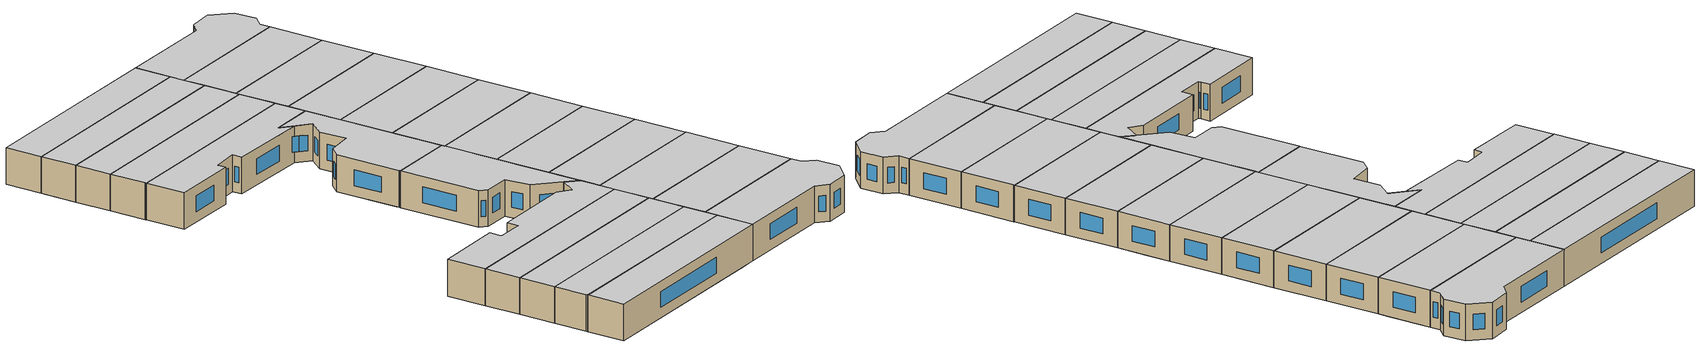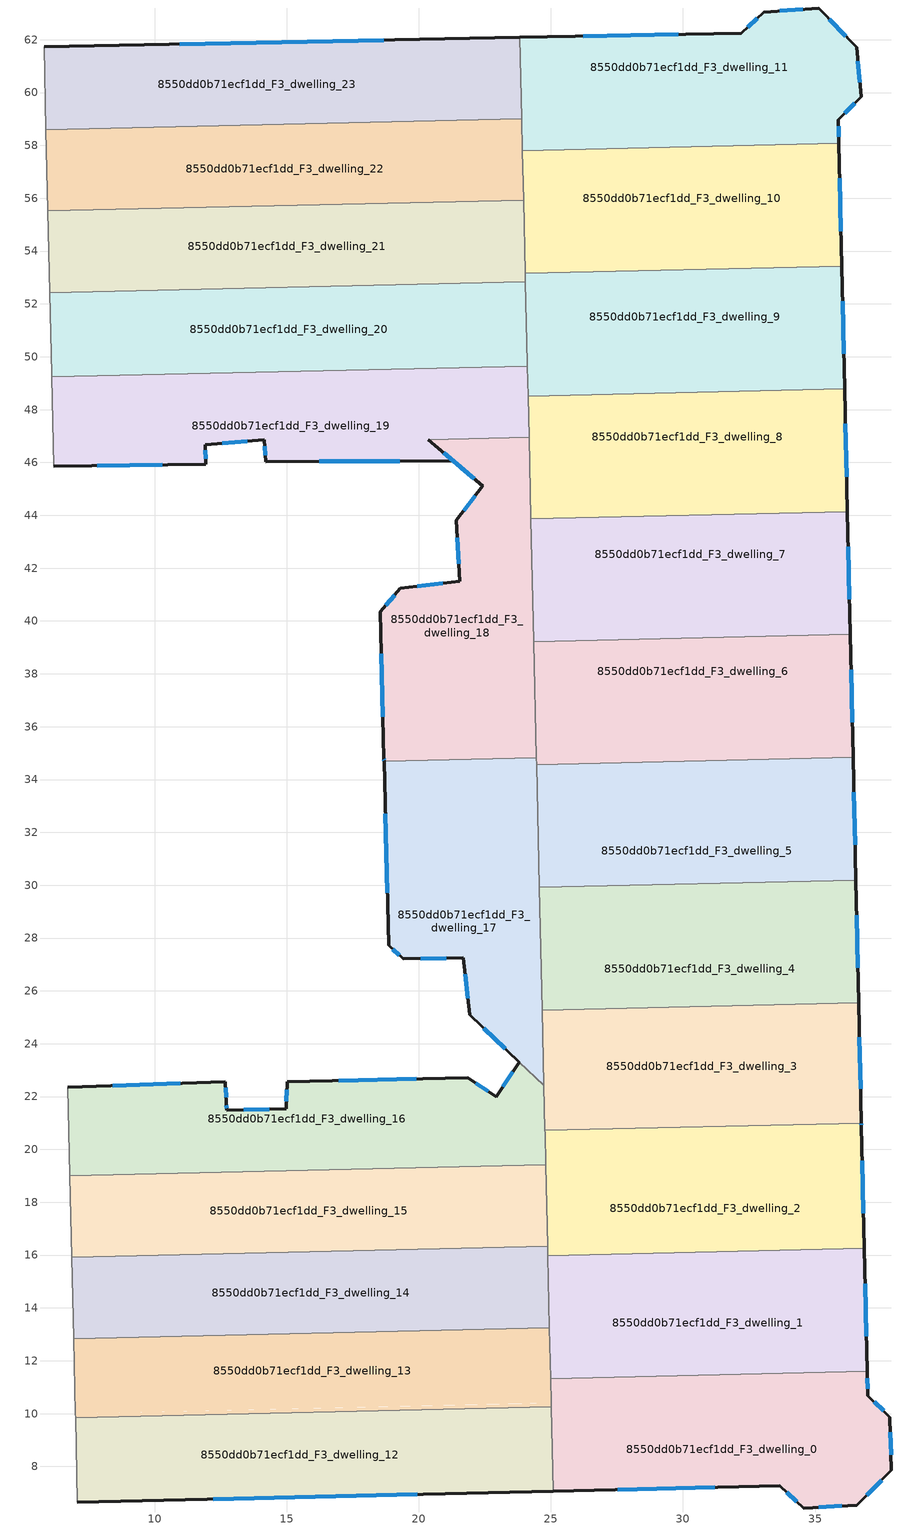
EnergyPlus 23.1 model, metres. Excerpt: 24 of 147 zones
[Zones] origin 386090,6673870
8550dd0b71ecf1dd_F3_dwelling_0
 floor to 8550dd0b71ecf1dd_F2_dwelling_0 (EU_floor_Construction): 36.99,10.88 36.99,10.68 37.84,9.87 37.89,7.87 36.58,6.54 34.58,6.43 33.66,7.27 25.09,7.07 25.01,10.47 25.01,10.61 z9
 floor to 8550dd0b71ecf1dd_F2_dwelling_1 (EU_floor_Construction): 36.97,11.6 36.99,10.88 25.01,10.61 24.99,11.33 z9
 wall outside (EU_wall_Construction): 25.09,7.07 33.66,7.27 34.58,6.43 36.58,6.54 37.89,7.87 37.84,9.87 36.99,10.68 36.97,11.6 z9:12
 wall to 8550dd0b71ecf1dd_F3_dwelling_1 (EU_wall_Construction): 36.97,11.6 24.99,11.33 z9:12
 wall to 8550dd0b71ecf1dd_F3_dwelling_12 (EU_wall_Construction): 25.02,10.26 25.09,7.07 z9:12
 wall to 8550dd0b71ecf1dd_F3_dwelling_13 (EU_wall_Construction): 24.99,11.33 25.01,10.41 25.02,10.26 z9:12
 window (EU_Window_Construction): 36.95,6.92 37.52,7.49 / 35.15,6.46 36,6.51 / 33.92,7.03 34.32,6.67 / 27.54,7.13 31.21,7.21 / 36.99,10.95 36.98,11.34 / 37.6,10.1 37.23,10.45 / 37.88,8.44 37.85,9.29 z9.86:11.14
 ceiling to 8550dd0b71ecf1dd_F4_dwelling_0 (EU_floor_Construction): 36.58,6.54 37.89,7.87 37.84,9.87 36.99,10.68 36.97,11.6 24.99,11.33 25.09,7.07 33.66,7.27 34.58,6.43 z12
8550dd0b71ecf1dd_F3_dwelling_1
 floor to 8550dd0b71ecf1dd_F2_dwelling_1 (EU_floor_Construction): 36.88,15.54 36.97,11.6 24.99,11.33 24.9,15.26 z9
 floor to 8550dd0b71ecf1dd_F2_dwelling_2 (EU_floor_Construction): 36.86,16.25 36.88,15.54 24.9,15.26 24.89,15.98 z9
 wall outside (EU_wall_Construction): 36.97,11.6 36.86,16.25 z9:12
 wall to 8550dd0b71ecf1dd_F3_dwelling_2 (EU_wall_Construction): 36.86,16.25 24.89,15.98 z9:12
 wall to 8550dd0b71ecf1dd_F3_dwelling_14 (EU_wall_Construction): 24.89,15.98 24.95,13.24 z9:12
 wall to 8550dd0b71ecf1dd_F3_dwelling_13 (EU_wall_Construction): 24.95,13.24 24.99,11.33 z9:12
 window (EU_Window_Construction): 36.94,12.93 36.89,14.92 z9.86:11.14
 ceiling to 8550dd0b71ecf1dd_F4_dwelling_1 (EU_floor_Construction): 36.97,11.6 36.86,16.25 24.89,15.98 24.99,11.33 z12
8550dd0b71ecf1dd_F3_dwelling_10
 floor to 8550dd0b71ecf1dd_F2_dwelling_11 (EU_floor_Construction): 35.9,58.08 35.99,54.2 24.02,53.92 23.93,57.8 z9
 floor to 8550dd0b71ecf1dd_F2_dwelling_10 (EU_floor_Construction): 35.99,54.2 36.01,53.43 24.03,53.16 24.02,53.87 24.02,53.92 z9
 wall outside (EU_wall_Construction): 36.01,53.43 35.91,58.08 z9:12
 wall to 8550dd0b71ecf1dd_F3_dwelling_11 (EU_wall_Construction): 35.91,58.08 23.93,57.8 z9:12
 wall to 8550dd0b71ecf1dd_F3_dwelling_9 (EU_wall_Construction): 24.03,53.16 36.01,53.43 z9:12
 wall to 8550dd0b71ecf1dd_F3_dwelling_21 (EU_wall_Construction): 23.97,55.93 24.03,53.16 z9:12
 wall to 8550dd0b71ecf1dd_F3_dwelling_22 (EU_wall_Construction): 23.93,57.8 23.97,55.93 z9:12
 window (EU_Window_Construction): 35.98,54.76 35.94,56.75 z9.86:11.14
 ceiling to 8550dd0b71ecf1dd_F4_dwelling_10 (EU_floor_Construction): 36.01,53.43 35.91,58.08 23.93,57.8 24.03,53.16 z12
8550dd0b71ecf1dd_F3_dwelling_11
 floor to 8550dd0b71ecf1dd_F2_dwelling_12 (EU_floor_Construction): 36.57,61.72 36.74,59.85 35.88,58.98 23.91,58.7 23.83,62.09 32.22,62.25 33.06,63.05 35.14,63.2 z9
 floor to 8550dd0b71ecf1dd_F2_dwelling_11 (EU_floor_Construction): 35.88,58.98 35.9,58.08 23.93,57.8 23.91,58.7 z9
 wall outside (EU_wall_Construction): 35.91,58.08 35.88,58.98 36.74,59.85 36.57,61.72 35.14,63.2 33.06,63.05 32.22,62.25 23.83,62.09 z9:12
 wall to 8550dd0b71ecf1dd_F3_dwelling_23 (EU_wall_Construction): 23.83,62.09 23.9,59 z9:12
 wall to 8550dd0b71ecf1dd_F3_dwelling_22 (EU_wall_Construction): 23.9,59 23.93,57.81 z9:12
 window (EU_Window_Construction): 29.82,62.2 26.22,62.13 / 32.82,62.82 32.46,62.48 / 34.54,63.16 33.66,63.09 / 36.16,62.14 35.55,62.78 / 36.69,60.38 36.62,61.18 / 36.13,59.23 36.5,59.6 / 35.9,58.34 35.89,58.72 z9.86:11.14
 ceiling to 8550dd0b71ecf1dd_F4_dwelling_11 (EU_floor_Construction): 35.91,58.08 35.88,58.98 36.74,59.85 36.57,61.72 35.14,63.2 33.06,63.05 32.22,62.25 23.83,62.09 23.93,57.8 z12
8550dd0b71ecf1dd_F3_dwelling_12
 floor to 8550dd0b71ecf1dd_F2_dwelling_13 (EU_floor_Construction): 23.92,10.23 23.99,7.04 7.08,6.64 7.01,9.84 z9
 floor to 8550dd0b71ecf1dd_F2_dwelling_0 (EU_floor_Construction): 25.02,10.26 25.09,7.07 23.99,7.04 23.92,10.23 z9
 wall outside (EU_wall_Construction): 7.08,6.64 25.09,7.07 z9:12
 wall adiabatic (EU_wall_Construction): 7.01,9.84 7.08,6.64 z9:12
 wall to 8550dd0b71ecf1dd_F3_dwelling_13 (EU_wall_Construction): 25.02,10.26 7.01,9.84 z9:12
 window (EU_Window_Construction): 12.23,6.76 19.95,6.94 z9.86:11.14
 ceiling to 8550dd0b71ecf1dd_F4_dwelling_12 (EU_floor_Construction): 25.09,7.07 25.02,10.26 7.01,9.84 7.08,6.64 z12
8550dd0b71ecf1dd_F3_dwelling_13
 floor to 8550dd0b71ecf1dd_F2_dwelling_14 (EU_floor_Construction): 24.95,13.24 25.01,10.41 7.01,10 6.94,12.83 z9
 floor to 8550dd0b71ecf1dd_F2_dwelling_13 (EU_floor_Construction): 23.92,10.38 23.92,10.23 7.01,9.84 7.01,10 z9
 floor to 8550dd0b71ecf1dd_F2_dwelling_0 (EU_floor_Construction): 25.01,10.41 25.02,10.36 25.02,10.26 23.92,10.23 23.92,10.38 z9
 wall adiabatic (EU_wall_Construction): 6.94,12.83 7.01,10 7.01,9.84 z9:12
 wall to 8550dd0b71ecf1dd_F3_dwelling_14 (EU_wall_Construction): 24.95,13.24 6.94,12.83 z9:12
 ceiling to 8550dd0b71ecf1dd_F4_dwelling_13 (EU_floor_Construction): 25.02,10.26 25.01,10.41 24.95,13.24 6.94,12.83 7.01,10 7.01,9.84 z12
8550dd0b71ecf1dd_F3_dwelling_14
 floor to 8550dd0b71ecf1dd_F2_dwelling_15 (EU_floor_Construction): 24.88,16.33 24.95,13.24 6.94,12.83 6.87,15.92 z9
 wall adiabatic (EU_wall_Construction): 6.87,15.92 6.94,12.83 z9:12
 wall to 8550dd0b71ecf1dd_F3_dwelling_15 (EU_wall_Construction): 24.88,16.33 6.87,15.92 z9:12
 wall to 8550dd0b71ecf1dd_F3_dwelling_2 (EU_wall_Construction): 24.89,15.98 24.88,16.33 z9:12
 ceiling to 8550dd0b71ecf1dd_F4_dwelling_14 (EU_floor_Construction): 24.95,13.24 24.88,16.33 6.87,15.92 6.94,12.83 z12
8550dd0b71ecf1dd_F3_dwelling_15
 floor to 8550dd0b71ecf1dd_F2_dwelling_16 (EU_floor_Construction): 24.81,19.42 24.88,16.33 6.87,15.92 6.8,19.01 z9
 wall adiabatic (EU_wall_Construction): 6.8,19.01 6.87,15.92 z9:12
 wall to 8550dd0b71ecf1dd_F3_dwelling_16 (EU_wall_Construction): 24.81,19.42 6.8,19.01 z9:12
 wall to 8550dd0b71ecf1dd_F3_dwelling_2 (EU_wall_Construction): 24.88,16.33 24.81,19.42 z9:12
 ceiling to 8550dd0b71ecf1dd_F4_dwelling_15 (EU_floor_Construction): 24.88,16.33 24.81,19.42 6.8,19.01 6.87,15.92 z12
8550dd0b71ecf1dd_F3_dwelling_16
 floor to 8550dd0b71ecf1dd_F2_dwelling_17 (EU_floor_Construction): 24.74,22.43 24.81,19.42 6.8,19.01 6.72,22.36 12.68,22.55 12.72,21.75 12.73,21.49 14.98,21.53 15.02,22.56 21.86,22.71 22.93,21.99 23.81,23.31 z9
 wall outside (EU_wall_Construction): 23.81,23.31 22.93,21.99 21.86,22.71 15.02,22.56 14.98,21.53 12.73,21.49 12.72,21.75 12.68,22.55 6.72,22.36 z9:12
 wall adiabatic (EU_wall_Construction): 6.72,22.36 6.8,19.01 z9:12
 wall to 8550dd0b71ecf1dd_F3_dwelling_17 (EU_wall_Construction): 24.74,22.43 23.81,23.31 z9:12
 wall to 8550dd0b71ecf1dd_F3_dwelling_3 (EU_wall_Construction): 24.78,20.72 24.74,22.43 z9:12
 wall to 8550dd0b71ecf1dd_F3_dwelling_2 (EU_wall_Construction): 24.81,19.42 24.78,20.62 24.78,20.72 z9:12
 window (EU_Window_Construction): 10.98,22.5 8.42,22.41 / 12.71,21.98 12.69,22.33 / 12.73,21.56 12.72,21.68 / 14.34,21.52 13.37,21.5 / 15.01,22.26 14.99,21.82 / 19.91,22.67 16.97,22.6 / 22.63,22.19 22.17,22.5 / 23.56,22.93 23.18,22.37 z9.86:11.14
 ceiling to 8550dd0b71ecf1dd_F4_dwelling_16 (EU_floor_Construction): 24.81,19.42 24.74,22.43 23.81,23.31 22.93,21.99 21.86,22.71 15.02,22.56 14.98,21.53 12.73,21.49 12.72,21.75 12.68,22.55 6.72,22.36 6.8,19.01 z12
8550dd0b71ecf1dd_F3_dwelling_17
 floor to 8550dd0b71ecf1dd_F2_dwelling_18 (EU_floor_Construction): 24.45,34.83 24.74,22.44 21.92,25.1 21.69,27.25 19.42,27.21 18.87,27.72 18.69,34.7 z9
 wall outside (EU_wall_Construction): 18.69,34.7 18.87,27.72 19.42,27.21 21.69,27.25 21.92,25.1 23.81,23.31 z9:12
 wall to 8550dd0b71ecf1dd_F3_dwelling_18 (EU_wall_Construction): 24.45,34.83 18.69,34.7 z9:12
 wall to 8550dd0b71ecf1dd_F3_dwelling_5 (EU_wall_Construction): 24.57,29.92 24.46,34.57 z9:12
 wall to 8550dd0b71ecf1dd_F3_dwelling_4 (EU_wall_Construction): 24.67,25.27 24.57,29.92 z9:12
 wall to 8550dd0b71ecf1dd_F3_dwelling_6 (EU_wall_Construction): 24.46,34.57 24.45,34.83 z9:12
 wall to 8550dd0b71ecf1dd_F3_dwelling_3 (EU_wall_Construction): 24.74,22.44 24.67,25.27 z9:12
 window (EU_Window_Construction): 20.07,27.22 21.04,27.24 / 19.03,27.58 19.26,27.35 / 18.74,32.7 18.82,29.71 / 21.75,26.64 21.86,25.71 / 22.46,24.59 23.27,23.82 z9.86:11.14
 ceiling to 8550dd0b71ecf1dd_F4_dwelling_17 (EU_floor_Construction): 24.74,22.44 24.45,34.83 18.69,34.7 18.87,27.72 19.42,27.21 21.69,27.25 21.92,25.1 z12
8550dd0b71ecf1dd_F3_dwelling_18
 floor to 8550dd0b71ecf1dd_F2_dwelling_19 (EU_floor_Construction): 24.18,46.95 24.45,35.18 18.68,35.04 18.54,40.35 19.3,41.23 21.55,41.5 21.42,43.81 22.43,45.11 20.35,46.87 z9
 floor to 8550dd0b71ecf1dd_F2_dwelling_18 (EU_floor_Construction): 24.45,35.18 24.45,34.83 18.69,34.7 18.68,34.79 18.68,35.04 z9
 wall outside (EU_wall_Construction): 20.35,46.87 22.43,45.11 21.42,43.81 21.55,41.5 19.3,41.23 18.54,40.35 18.68,34.79 18.69,34.7 z9:12
 wall to 8550dd0b71ecf1dd_F3_dwelling_19 (EU_wall_Construction): 24.18,46.95 20.36,46.87 z9:12
 wall to 8550dd0b71ecf1dd_F3_dwelling_7 (EU_wall_Construction): 24.35,39.21 24.25,43.86 z9:12
 wall to 8550dd0b71ecf1dd_F3_dwelling_6 (EU_wall_Construction): 24.45,34.83 24.35,39.21 z9:12
 wall to 8550dd0b71ecf1dd_F3_dwelling_8 (EU_wall_Construction): 24.25,43.86 24.18,46.95 z9:12
 window (EU_Window_Construction): 18.68,34.77 18.69,34.72 / 18.58,38.76 18.64,36.38 / 19.09,40.98 18.76,40.6 / 20.91,41.42 19.95,41.31 / 21.46,43.15 21.51,42.16 / 22.14,44.74 21.71,44.18 / 20.95,46.37 21.84,45.61 z9.86:11.14
 ceiling to 8550dd0b71ecf1dd_F4_dwelling_18 (EU_floor_Construction): 24.45,34.83 24.18,46.95 20.35,46.87 22.43,45.11 21.42,43.81 21.55,41.5 19.3,41.23 18.54,40.35 18.68,34.79 18.69,34.7 z12
8550dd0b71ecf1dd_F3_dwelling_19
 floor to 8550dd0b71ecf1dd_F2_dwelling_20 (EU_floor_Construction): 24.11,49.65 24.18,46.95 20.36,46.87 22.42,45.11 21.3,46.06 14.21,46.03 14.16,46.86 11.91,46.67 11.94,45.93 6.18,45.86 6.11,49.24 z9
 wall outside (EU_wall_Construction): 6.18,45.86 11.94,45.93 11.91,46.67 14.16,46.86 14.21,46.03 21.3,46.06 22.42,45.11 20.36,46.87 z9:12
 wall adiabatic (EU_wall_Construction): 6.11,49.24 6.18,45.86 z9:12
 wall to 8550dd0b71ecf1dd_F3_dwelling_20 (EU_wall_Construction): 24.11,49.65 6.11,49.24 z9:12
 wall to 8550dd0b71ecf1dd_F3_dwelling_8 (EU_wall_Construction): 24.18,46.95 24.14,48.51 z9:12
 wall to 8550dd0b71ecf1dd_F3_dwelling_9 (EU_wall_Construction): 24.14,48.51 24.11,49.65 z9:12
 window (EU_Window_Construction): 16.23,46.04 19.27,46.05 / 14.17,46.62 14.19,46.27 / 12.55,46.73 13.52,46.8 / 11.93,46.15 11.92,46.46 / 7.83,45.88 10.3,45.91 / 21.83,45.61 20.95,46.36 / 21.62,45.79 22.1,45.38 z9.86:11.14
 ceiling to 8550dd0b71ecf1dd_F4_dwelling_19 (EU_floor_Construction): 22.42,45.11 20.36,46.87 24.18,46.95 24.11,49.65 6.11,49.24 6.18,45.86 11.94,45.93 11.91,46.67 14.16,46.86 14.21,46.03 21.3,46.06 z12
8550dd0b71ecf1dd_F3_dwelling_2
 floor to 8550dd0b71ecf1dd_F2_dwelling_2 (EU_floor_Construction): 36.79,19.58 36.86,16.25 24.89,15.98 24.81,19.3 z9
 floor to 8550dd0b71ecf1dd_F2_dwelling_3 (EU_floor_Construction): 36.76,21 36.79,19.58 24.81,19.3 24.78,20.62 24.78,20.65 24.78,20.72 z9
 wall outside (EU_wall_Construction): 36.86,16.25 36.76,20.9 36.76,21 z9:12
 wall to 8550dd0b71ecf1dd_F3_dwelling_3 (EU_wall_Construction): 36.76,21 24.78,20.72 z9:12
 window (EU_Window_Construction): 36.76,20.93 36.76,20.97 / 36.83,17.58 36.79,19.57 z9.86:11.14
 ceiling to 8550dd0b71ecf1dd_F4_dwelling_2 (EU_floor_Construction): 36.86,16.25 36.76,20.9 36.76,21 24.78,20.72 24.78,20.62 24.89,15.98 z12
8550dd0b71ecf1dd_F3_dwelling_20
 floor to 8550dd0b71ecf1dd_F2_dwelling_21 (EU_floor_Construction): 24.04,52.84 24.11,49.75 24.11,49.65 6.11,49.24 6.1,49.34 6.03,52.43 z9
 wall adiabatic (EU_wall_Construction): 6.03,52.43 6.1,49.34 6.11,49.24 z9:12
 wall to 8550dd0b71ecf1dd_F3_dwelling_21 (EU_wall_Construction): 24.04,52.84 6.03,52.43 z9:12
 wall to 8550dd0b71ecf1dd_F3_dwelling_9 (EU_wall_Construction): 24.11,49.65 24.11,49.75 24.04,52.84 z9:12
 ceiling to 8550dd0b71ecf1dd_F4_dwelling_20 (EU_floor_Construction): 24.11,49.65 24.11,49.75 24.04,52.84 6.03,52.43 6.1,49.34 6.11,49.24 z12
8550dd0b71ecf1dd_F3_dwelling_21
 floor to 8550dd0b71ecf1dd_F2_dwelling_22 (EU_floor_Construction): 23.97,55.93 24.04,52.84 6.03,52.43 5.96,55.52 z9
 wall adiabatic (EU_wall_Construction): 5.96,55.52 6.03,52.43 z9:12
 wall to 8550dd0b71ecf1dd_F3_dwelling_22 (EU_wall_Construction): 23.97,55.93 5.96,55.52 z9:12
 wall to 8550dd0b71ecf1dd_F3_dwelling_9 (EU_wall_Construction): 24.04,52.84 24.03,53.16 z9:12
 ceiling to 8550dd0b71ecf1dd_F4_dwelling_21 (EU_floor_Construction): 24.04,52.84 23.97,55.93 5.96,55.52 6.03,52.43 z12
8550dd0b71ecf1dd_F3_dwelling_22
 floor to 8550dd0b71ecf1dd_F2_dwelling_23 (EU_floor_Construction): 23.91,58.7 23.97,55.93 5.96,55.52 5.9,58.29 z9
 floor to 8550dd0b71ecf1dd_F2_dwelling_24 (EU_floor_Construction): 21.9,58.96 21.91,58.66 5.9,58.29 5.89,58.59 z9
 floor adiabatic (EU_floor_Construction): 23.9,59 23.91,58.7 21.91,58.66 21.9,58.96 z9
 wall adiabatic (EU_wall_Construction): 5.89,58.59 5.96,55.52 z9:12
 wall to 8550dd0b71ecf1dd_F3_dwelling_23 (EU_wall_Construction): 23.9,59 5.89,58.59 z9:12
 ceiling to 8550dd0b71ecf1dd_F4_dwelling_22 (EU_floor_Construction): 23.97,55.93 23.9,59 5.89,58.59 5.96,55.52 z12
8550dd0b71ecf1dd_F3_dwelling_23
 floor to 8550dd0b71ecf1dd_F2_dwelling_24 (EU_floor_Construction): 21.83,62.05 21.9,58.96 5.89,58.59 5.82,61.73 z9
 floor adiabatic (EU_floor_Construction): 23.83,62.09 23.9,59 21.9,58.96 21.83,62.05 z9
 wall outside (EU_wall_Construction): 23.83,62.09 5.82,61.73 z9:12
 wall adiabatic (EU_wall_Construction): 5.82,61.73 5.89,58.59 z9:12
 window (EU_Window_Construction): 18.68,61.98 10.96,61.83 z9.86:11.14
 ceiling to 8550dd0b71ecf1dd_F4_dwelling_23 (EU_floor_Construction): 23.9,59 23.83,62.09 5.82,61.73 5.89,58.59 z12
8550dd0b71ecf1dd_F3_dwelling_3
 floor adiabatic (EU_floor_Construction): 36.65,25.55 36.76,21 24.78,20.72 24.67,25.27 z9
 wall outside (EU_wall_Construction): 36.76,21 36.65,25.55 z9:12
 wall to 8550dd0b71ecf1dd_F3_dwelling_4 (EU_wall_Construction): 36.65,25.55 24.67,25.27 z9:12
 window (EU_Window_Construction): 36.73,22.3 36.68,24.25 z9.86:11.14
 ceiling to 8550dd0b71ecf1dd_F4_dwelling_3 (EU_floor_Construction): 36.76,21 36.65,25.55 24.67,25.27 24.78,20.72 z12
8550dd0b71ecf1dd_F3_dwelling_4
 floor adiabatic (EU_floor_Construction): 36.59,28.41 36.65,25.55 24.67,25.27 24.61,28.13 z9
 floor to 8550dd0b71ecf1dd_F2_dwelling_5 (EU_floor_Construction): 36.54,30.19 36.59,28.41 24.61,28.13 24.57,29.92 z9
 wall outside (EU_wall_Construction): 36.65,25.55 36.54,30.19 z9:12
 wall to 8550dd0b71ecf1dd_F3_dwelling_5 (EU_wall_Construction): 36.54,30.19 24.57,29.92 z9:12
 window (EU_Window_Construction): 36.62,26.87 36.57,28.87 z9.86:11.14
 ceiling to 8550dd0b71ecf1dd_F4_dwelling_4 (EU_floor_Construction): 36.65,25.55 36.54,30.19 24.57,29.92 24.67,25.27 z12
8550dd0b71ecf1dd_F3_dwelling_5
 floor to 8550dd0b71ecf1dd_F2_dwelling_6 (EU_floor_Construction): 36.44,34.84 36.49,32.7 24.51,32.42 24.46,34.57 z9
 floor adiabatic (EU_floor_Construction): 36.49,32.7 36.54,30.19 24.57,29.92 24.51,32.42 z9
 wall outside (EU_wall_Construction): 36.54,30.19 36.44,34.84 z9:12
 wall to 8550dd0b71ecf1dd_F3_dwelling_6 (EU_wall_Construction): 36.44,34.84 24.46,34.57 z9:12
 window (EU_Window_Construction): 36.51,31.52 36.47,33.51 z9.86:11.14
 ceiling to 8550dd0b71ecf1dd_F4_dwelling_5 (EU_floor_Construction): 36.54,30.19 36.44,34.84 24.46,34.57 24.57,29.92 z12
8550dd0b71ecf1dd_F3_dwelling_6
 floor to 8550dd0b71ecf1dd_F2_dwelling_6 (EU_floor_Construction): 36.39,36.99 36.44,34.84 24.46,34.57 24.41,36.71 z9
 floor to 8550dd0b71ecf1dd_F2_dwelling_7 (EU_floor_Construction): 36.33,39.49 36.39,36.99 24.41,36.71 24.35,39.21 z9
 wall outside (EU_wall_Construction): 36.44,34.84 36.33,39.49 z9:12
 wall to 8550dd0b71ecf1dd_F3_dwelling_7 (EU_wall_Construction): 36.33,39.49 24.35,39.21 z9:12
 window (EU_Window_Construction): 36.41,36.17 36.36,38.16 z9.86:11.14
 ceiling to 8550dd0b71ecf1dd_F4_dwelling_6 (EU_floor_Construction): 36.44,34.84 36.33,39.49 24.35,39.21 24.46,34.57 z12
8550dd0b71ecf1dd_F3_dwelling_7
 floor to 8550dd0b71ecf1dd_F2_dwelling_7 (EU_floor_Construction): 36.29,41.19 36.33,39.49 24.35,39.21 24.31,40.92 z9
 floor to 8550dd0b71ecf1dd_F2_dwelling_8 (EU_floor_Construction): 36.22,44.14 36.29,41.19 24.31,40.92 24.25,43.86 z9
 wall outside (EU_wall_Construction): 36.33,39.49 36.22,44.14 z9:12
 wall to 8550dd0b71ecf1dd_F3_dwelling_8 (EU_wall_Construction): 36.22,44.14 24.25,43.86 z9:12
 window (EU_Window_Construction): 36.3,40.82 36.25,42.81 z9.86:11.14
 ceiling to 8550dd0b71ecf1dd_F4_dwelling_7 (EU_floor_Construction): 36.33,39.49 36.22,44.14 24.25,43.86 24.35,39.21 z12
8550dd0b71ecf1dd_F3_dwelling_8
 floor adiabatic (EU_floor_Construction): 36.12,48.78 36.19,45.42 24.22,45.15 24.14,48.51 z9
 floor to 8550dd0b71ecf1dd_F2_dwelling_8 (EU_floor_Construction): 36.19,45.42 36.22,44.14 24.25,43.86 24.22,45.15 z9
 wall outside (EU_wall_Construction): 36.22,44.14 36.12,48.78 z9:12
 wall to 8550dd0b71ecf1dd_F3_dwelling_9 (EU_wall_Construction): 36.12,48.78 24.14,48.51 z9:12
 window (EU_Window_Construction): 36.19,45.46 36.15,47.46 z9.86:11.14
 ceiling to 8550dd0b71ecf1dd_F4_dwelling_8 (EU_floor_Construction): 36.22,44.14 36.12,48.78 24.14,48.51 24.25,43.86 z12
8550dd0b71ecf1dd_F3_dwelling_9
 floor to 8550dd0b71ecf1dd_F2_dwelling_10 (EU_floor_Construction): 36.01,53.43 36.09,49.86 24.12,49.58 24.03,53.16 z9
 floor adiabatic (EU_floor_Construction): 36.09,49.86 36.12,48.78 24.14,48.51 24.12,49.58 z9
 wall outside (EU_wall_Construction): 36.12,48.78 36.01,53.43 z9:12
 window (EU_Window_Construction): 36.09,50.11 36.04,52.1 z9.86:11.14
 ceiling to 8550dd0b71ecf1dd_F4_dwelling_9 (EU_floor_Construction): 36.12,48.78 36.01,53.43 24.03,53.16 24.14,48.51 z12
[Building]
EU S2 Campaign: North Axis=0; Terrain=City; Solar Distribution=FullExterior
[Site:Location]
Helsinki-Vantaa.AP: Latitude=60.317; Longitude=24.963; Time Zone=2; Elevation=54.6
[SizingPeriod:WeatherFileDays]
AnnualSizingPeriod: Begin Month=1; Begin Day of Month=1; End Month=12; End Day of Month=31; Day of Week for Start Day=Monday; Use Weather File Daylight Saving Period=No; Use Weather File Rain and Snow Indicators=No
[MATERIAL]
EU_InternalMass_Material: Roughness=MediumRough; Thickness=0.1; Conductivity=1; Density=1800; Specific Heat=900; Thermal Absorptance=0.9; Solar Absorptance=0.7; Visible Absorptance=0.7
[MATERIAL:NOMASS] Roughness=MediumRough; Thermal Absorptance=0.9; Solar Absorptance=0.7; Visible Absorptance=0.7
Name | Thermal Resistance
EU_wall_NoMass | 1.10183
EU_floor_NoMass | 1.70606
[WINDOWMATERIAL:SIMPLEGLAZINGSYSTEM]
EU_Window_SimpleGlazing: UFactor=3.11035; Solar Heat Gain Coefficient=0.8; Visible Transmittance=0.8
[CONSTRUCTION]
EU_wall_Construction: EU_wall_NoMass
EU_floor_Construction: EU_floor_NoMass
EU_Window_Construction: EU_Window_SimpleGlazing
EU_InternalMass_Construction: EU_InternalMass_Material
[ZONE] Type=1; Multiplier=1; Ceiling Height=autocalculate; Floor Area=autocalculate; Part of Total Floor Area=Yes
Name | Volume
8550dd0b71ecf1dd_F3_dwelling_0 | 167.103
8550dd0b71ecf1dd_F3_dwelling_1; 8550dd0b71ecf1dd_F3_dwelling_6 | 167.073
8550dd0b71ecf1dd_F3_dwelling_10; 8550dd0b71ecf1dd_F3_dwelling_7 | 167.11
8550dd0b71ecf1dd_F3_dwelling_11 | 167.1
8550dd0b71ecf1dd_F3_dwelling_12 | 172.943
8550dd0b71ecf1dd_F3_dwelling_13 | 161.238
8550dd0b71ecf1dd_F3_dwelling_14 | 167.077
8550dd0b71ecf1dd_F3_dwelling_15 | 167.071
8550dd0b71ecf1dd_F3_dwelling_16 | 173.496
8550dd0b71ecf1dd_F3_dwelling_17 | 158.93
8550dd0b71ecf1dd_F3_dwelling_18 | 157.89
8550dd0b71ecf1dd_F3_dwelling_19 | 172.612
8550dd0b71ecf1dd_F3_dwelling_2 | 170.703
8550dd0b71ecf1dd_F3_dwelling_20 | 172.477
8550dd0b71ecf1dd_F3_dwelling_21 | 167.076
8550dd0b71ecf1dd_F3_dwelling_22 | 165.996
8550dd0b71ecf1dd_F3_dwelling_23 | 168.209
8550dd0b71ecf1dd_F3_dwelling_3 | 163.503
8550dd0b71ecf1dd_F3_dwelling_4; 8550dd0b71ecf1dd_F3_dwelling_8 | 167.09
8550dd0b71ecf1dd_F3_dwelling_5 | 167.111
8550dd0b71ecf1dd_F3_dwelling_9 | 167.091
[INTERNALMASS] Construction=EU_InternalMass_Construction
Name | Zone or ZoneList | Surface Area
8550dd0b71ecf1dd_F3_dwelling_0_EU_InternalMass | 8550dd0b71ecf1dd_F3_dwelling_0 | 55.7012
8550dd0b71ecf1dd_F3_dwelling_1_EU_InternalMass | 8550dd0b71ecf1dd_F3_dwelling_1 | 55.6912
8550dd0b71ecf1dd_F3_dwelling_2_EU_InternalMass | 8550dd0b71ecf1dd_F3_dwelling_2 | 56.9015
8550dd0b71ecf1dd_F3_dwelling_3_EU_InternalMass | 8550dd0b71ecf1dd_F3_dwelling_3 | 54.5008
8550dd0b71ecf1dd_F3_dwelling_4_EU_InternalMass | 8550dd0b71ecf1dd_F3_dwelling_4 | 55.6971
8550dd0b71ecf1dd_F3_dwelling_5_EU_InternalMass | 8550dd0b71ecf1dd_F3_dwelling_5 | 55.7029
8550dd0b71ecf1dd_F3_dwelling_6_EU_InternalMass | 8550dd0b71ecf1dd_F3_dwelling_6 | 55.6912
8550dd0b71ecf1dd_F3_dwelling_7_EU_InternalMass | 8550dd0b71ecf1dd_F3_dwelling_7 | 55.7032
8550dd0b71ecf1dd_F3_dwelling_8_EU_InternalMass | 8550dd0b71ecf1dd_F3_dwelling_8 | 55.6969
8550dd0b71ecf1dd_F3_dwelling_9_EU_InternalMass | 8550dd0b71ecf1dd_F3_dwelling_9 | 55.6971
8550dd0b71ecf1dd_F3_dwelling_10_EU_InternalMass | 8550dd0b71ecf1dd_F3_dwelling_10 | 55.7029
8550dd0b71ecf1dd_F3_dwelling_11_EU_InternalMass | 8550dd0b71ecf1dd_F3_dwelling_11 | 55.7
8550dd0b71ecf1dd_F3_dwelling_12_EU_InternalMass | 8550dd0b71ecf1dd_F3_dwelling_12 | 57.6483
8550dd0b71ecf1dd_F3_dwelling_13_EU_InternalMass | 8550dd0b71ecf1dd_F3_dwelling_13 | 53.7454
8550dd0b71ecf1dd_F3_dwelling_14_EU_InternalMass | 8550dd0b71ecf1dd_F3_dwelling_14 | 55.6921
8550dd0b71ecf1dd_F3_dwelling_15_EU_InternalMass | 8550dd0b71ecf1dd_F3_dwelling_15 | 55.6903
8550dd0b71ecf1dd_F3_dwelling_16_EU_InternalMass | 8550dd0b71ecf1dd_F3_dwelling_16 | 57.8315
8550dd0b71ecf1dd_F3_dwelling_17_EU_InternalMass | 8550dd0b71ecf1dd_F3_dwelling_17 | 52.9859
8550dd0b71ecf1dd_F3_dwelling_18_EU_InternalMass | 8550dd0b71ecf1dd_F3_dwelling_18 | 52.6269
8550dd0b71ecf1dd_F3_dwelling_19_EU_InternalMass | 8550dd0b71ecf1dd_F3_dwelling_19 | 57.5488
8550dd0b71ecf1dd_F3_dwelling_20_EU_InternalMass | 8550dd0b71ecf1dd_F3_dwelling_20 | 57.4915
8550dd0b71ecf1dd_F3_dwelling_21_EU_InternalMass | 8550dd0b71ecf1dd_F3_dwelling_21 | 55.6921
8550dd0b71ecf1dd_F3_dwelling_22_EU_InternalMass | 8550dd0b71ecf1dd_F3_dwelling_22 | 55.3304
8550dd0b71ecf1dd_F3_dwelling_23_EU_InternalMass | 8550dd0b71ecf1dd_F3_dwelling_23 | 56.0714
[OTHEREQUIPMENT] Fuel Type=Electricity; Design Level Calculation Method=Watts/Area; Power per Zone Floor Area=1; Fraction Latent=0; Fraction Radiant=0; Fraction Lost=0; Carbon Dioxide Generation Rate=0; EndUse Subcategory=EU_Step8_InternalGains
Name | Zone or ZoneList or Space or SpaceList | Schedule
EU_Step8_InternalGain_8550dd0b71ecf1dd_F3_dwelling_0_f000 | 8550dd0b71ecf1dd_F3_dwelling_0 | EU_Step8_GainSchedule_8550dd0b71ecf1dd_F3_dwelling_0_f000
EU_Step8_InternalGain_8550dd0b71ecf1dd_F3_dwelling_1_f000 | 8550dd0b71ecf1dd_F3_dwelling_1 | EU_Step8_GainSchedule_8550dd0b71ecf1dd_F3_dwelling_1_f000
EU_Step8_InternalGain_8550dd0b71ecf1dd_F3_dwelling_2_f000 | 8550dd0b71ecf1dd_F3_dwelling_2 | EU_Step8_GainSchedule_8550dd0b71ecf1dd_F3_dwelling_2_f000
EU_Step8_InternalGain_8550dd0b71ecf1dd_F3_dwelling_3_f000 | 8550dd0b71ecf1dd_F3_dwelling_3 | EU_Step8_GainSchedule_8550dd0b71ecf1dd_F3_dwelling_3_f000
EU_Step8_InternalGain_8550dd0b71ecf1dd_F3_dwelling_4_f000 | 8550dd0b71ecf1dd_F3_dwelling_4 | EU_Step8_GainSchedule_8550dd0b71ecf1dd_F3_dwelling_4_f000
EU_Step8_InternalGain_8550dd0b71ecf1dd_F3_dwelling_5_f000 | 8550dd0b71ecf1dd_F3_dwelling_5 | EU_Step8_GainSchedule_8550dd0b71ecf1dd_F3_dwelling_5_f000
EU_Step8_InternalGain_8550dd0b71ecf1dd_F3_dwelling_6_f000 | 8550dd0b71ecf1dd_F3_dwelling_6 | EU_Step8_GainSchedule_8550dd0b71ecf1dd_F3_dwelling_6_f000
EU_Step8_InternalGain_8550dd0b71ecf1dd_F3_dwelling_7_f000 | 8550dd0b71ecf1dd_F3_dwelling_7 | EU_Step8_GainSchedule_8550dd0b71ecf1dd_F3_dwelling_7_f000
EU_Step8_InternalGain_8550dd0b71ecf1dd_F3_dwelling_8_f000 | 8550dd0b71ecf1dd_F3_dwelling_8 | EU_Step8_GainSchedule_8550dd0b71ecf1dd_F3_dwelling_8_f000
EU_Step8_InternalGain_8550dd0b71ecf1dd_F3_dwelling_9_f000 | 8550dd0b71ecf1dd_F3_dwelling_9 | EU_Step8_GainSchedule_8550dd0b71ecf1dd_F3_dwelling_9_f000
EU_Step8_InternalGain_8550dd0b71ecf1dd_F3_dwelling_10_f000 | 8550dd0b71ecf1dd_F3_dwelling_10 | EU_Step8_GainSchedule_8550dd0b71ecf1dd_F3_dwelling_10_f000
EU_Step8_InternalGain_8550dd0b71ecf1dd_F3_dwelling_11_f000 | 8550dd0b71ecf1dd_F3_dwelling_11 | EU_Step8_GainSchedule_8550dd0b71ecf1dd_F3_dwelling_11_f000
EU_Step8_InternalGain_8550dd0b71ecf1dd_F3_dwelling_12_f000 | 8550dd0b71ecf1dd_F3_dwelling_12 | EU_Step8_GainSchedule_8550dd0b71ecf1dd_F3_dwelling_12_f000
EU_Step8_InternalGain_8550dd0b71ecf1dd_F3_dwelling_13_f000 | 8550dd0b71ecf1dd_F3_dwelling_13 | EU_Step8_GainSchedule_8550dd0b71ecf1dd_F3_dwelling_13_f000
EU_Step8_InternalGain_8550dd0b71ecf1dd_F3_dwelling_14_f000 | 8550dd0b71ecf1dd_F3_dwelling_14 | EU_Step8_GainSchedule_8550dd0b71ecf1dd_F3_dwelling_14_f000
EU_Step8_InternalGain_8550dd0b71ecf1dd_F3_dwelling_15_f000 | 8550dd0b71ecf1dd_F3_dwelling_15 | EU_Step8_GainSchedule_8550dd0b71ecf1dd_F3_dwelling_15_f000
EU_Step8_InternalGain_8550dd0b71ecf1dd_F3_dwelling_16_f000 | 8550dd0b71ecf1dd_F3_dwelling_16 | EU_Step8_GainSchedule_8550dd0b71ecf1dd_F3_dwelling_16_f000
EU_Step8_InternalGain_8550dd0b71ecf1dd_F3_dwelling_17_f000 | 8550dd0b71ecf1dd_F3_dwelling_17 | EU_Step8_GainSchedule_8550dd0b71ecf1dd_F3_dwelling_17_f000
EU_Step8_InternalGain_8550dd0b71ecf1dd_F3_dwelling_18_f000 | 8550dd0b71ecf1dd_F3_dwelling_18 | EU_Step8_GainSchedule_8550dd0b71ecf1dd_F3_dwelling_18_f000
EU_Step8_InternalGain_8550dd0b71ecf1dd_F3_dwelling_19_f000 | 8550dd0b71ecf1dd_F3_dwelling_19 | EU_Step8_GainSchedule_8550dd0b71ecf1dd_F3_dwelling_19_f000
EU_Step8_InternalGain_8550dd0b71ecf1dd_F3_dwelling_20_f000 | 8550dd0b71ecf1dd_F3_dwelling_20 | EU_Step8_GainSchedule_8550dd0b71ecf1dd_F3_dwelling_20_f000
EU_Step8_InternalGain_8550dd0b71ecf1dd_F3_dwelling_21_f000 | 8550dd0b71ecf1dd_F3_dwelling_21 | EU_Step8_GainSchedule_8550dd0b71ecf1dd_F3_dwelling_21_f000
EU_Step8_InternalGain_8550dd0b71ecf1dd_F3_dwelling_22_f000 | 8550dd0b71ecf1dd_F3_dwelling_22 | EU_Step8_GainSchedule_8550dd0b71ecf1dd_F3_dwelling_22_f000
EU_Step8_InternalGain_8550dd0b71ecf1dd_F3_dwelling_23_f000 | 8550dd0b71ecf1dd_F3_dwelling_23 | EU_Step8_GainSchedule_8550dd0b71ecf1dd_F3_dwelling_23_f000
[ZONEVENTILATION:DESIGNFLOWRATE] Schedule=EU_AlwaysOn; Design Flow Rate Calculation Method=AirChanges/Hour; Air Changes per Hour=0.756316; Ventilation Type=Natural; Fan Pressure Rise=0; Fan Total Efficiency=1; Constant Term Coefficient=1; Temperature Term Coefficient=0; Velocity Term Coefficient=0; Velocity Squared Term Coefficient=0; Minimum Indoor Temperature=-100; Maximum Indoor Temperature=100; Delta Temperature=-100; Minimum Outdoor Temperature=-100; Maximum Outdoor Temperature=100; Maximum Wind Speed=40
Name | Zone or ZoneList or Space or SpaceList
EU_ConstantAir_8550dd0b71ecf1dd_F3_dwelling_0 | 8550dd0b71ecf1dd_F3_dwelling_0
EU_ConstantAir_8550dd0b71ecf1dd_F3_dwelling_1 | 8550dd0b71ecf1dd_F3_dwelling_1
EU_ConstantAir_8550dd0b71ecf1dd_F3_dwelling_2 | 8550dd0b71ecf1dd_F3_dwelling_2
EU_ConstantAir_8550dd0b71ecf1dd_F3_dwelling_3 | 8550dd0b71ecf1dd_F3_dwelling_3
EU_ConstantAir_8550dd0b71ecf1dd_F3_dwelling_4 | 8550dd0b71ecf1dd_F3_dwelling_4
EU_ConstantAir_8550dd0b71ecf1dd_F3_dwelling_5 | 8550dd0b71ecf1dd_F3_dwelling_5
EU_ConstantAir_8550dd0b71ecf1dd_F3_dwelling_6 | 8550dd0b71ecf1dd_F3_dwelling_6
EU_ConstantAir_8550dd0b71ecf1dd_F3_dwelling_7 | 8550dd0b71ecf1dd_F3_dwelling_7
EU_ConstantAir_8550dd0b71ecf1dd_F3_dwelling_8 | 8550dd0b71ecf1dd_F3_dwelling_8
EU_ConstantAir_8550dd0b71ecf1dd_F3_dwelling_9 | 8550dd0b71ecf1dd_F3_dwelling_9
EU_ConstantAir_8550dd0b71ecf1dd_F3_dwelling_10 | 8550dd0b71ecf1dd_F3_dwelling_10
EU_ConstantAir_8550dd0b71ecf1dd_F3_dwelling_11 | 8550dd0b71ecf1dd_F3_dwelling_11
EU_ConstantAir_8550dd0b71ecf1dd_F3_dwelling_12 | 8550dd0b71ecf1dd_F3_dwelling_12
EU_ConstantAir_8550dd0b71ecf1dd_F3_dwelling_13 | 8550dd0b71ecf1dd_F3_dwelling_13
EU_ConstantAir_8550dd0b71ecf1dd_F3_dwelling_14 | 8550dd0b71ecf1dd_F3_dwelling_14
EU_ConstantAir_8550dd0b71ecf1dd_F3_dwelling_15 | 8550dd0b71ecf1dd_F3_dwelling_15
EU_ConstantAir_8550dd0b71ecf1dd_F3_dwelling_16 | 8550dd0b71ecf1dd_F3_dwelling_16
EU_ConstantAir_8550dd0b71ecf1dd_F3_dwelling_17 | 8550dd0b71ecf1dd_F3_dwelling_17
EU_ConstantAir_8550dd0b71ecf1dd_F3_dwelling_18 | 8550dd0b71ecf1dd_F3_dwelling_18
EU_ConstantAir_8550dd0b71ecf1dd_F3_dwelling_19 | 8550dd0b71ecf1dd_F3_dwelling_19
EU_ConstantAir_8550dd0b71ecf1dd_F3_dwelling_20 | 8550dd0b71ecf1dd_F3_dwelling_20
EU_ConstantAir_8550dd0b71ecf1dd_F3_dwelling_21 | 8550dd0b71ecf1dd_F3_dwelling_21
EU_ConstantAir_8550dd0b71ecf1dd_F3_dwelling_22 | 8550dd0b71ecf1dd_F3_dwelling_22
EU_ConstantAir_8550dd0b71ecf1dd_F3_dwelling_23 | 8550dd0b71ecf1dd_F3_dwelling_23
[HVACTEMPLATE:ZONE:IDEALLOADSAIRSYSTEM] System Availability Schedule=EU_AlwaysOn; Maximum Heating Supply Air Temperature=50; Minimum Cooling Supply Air Temperature=13; Maximum Heating Supply Air Humidity Ratio=0.0156; Minimum Cooling Supply Air Humidity Ratio=0.0077; Heating Limit=NoLimit; Cooling Limit=NoLimit; Heating Availability Schedule=EU_AlwaysOn; Cooling Availability Schedule=EU_CoolingOff; Dehumidification Control Type=ConstantSensibleHeatRatio; Cooling Sensible Heat Ratio=0.7; Dehumidification Setpoint=60; Humidification Control Type=None; Humidification Setpoint=30; Outdoor Air Method=None; Outdoor Air Flow Rate per Person=0.00944; Outdoor Air Flow Rate per Zone Floor Area=0; Outdoor Air Flow Rate per Zone=0; Demand Controlled Ventilation Type=None; Outdoor Air Economizer Type=NoEconomizer; Heat Recovery Type=None; Sensible Heat Recovery Effectiveness=0.7; Latent Heat Recovery Effectiveness=0.65
Name | Template Thermostat
8550dd0b71ecf1dd_F3_dwelling_0 | EU_HeatOnly_8550dd0b71ecf1dd_F3_dwelling_0
8550dd0b71ecf1dd_F3_dwelling_1 | EU_HeatOnly_8550dd0b71ecf1dd_F3_dwelling_1
8550dd0b71ecf1dd_F3_dwelling_2 | EU_HeatOnly_8550dd0b71ecf1dd_F3_dwelling_2
8550dd0b71ecf1dd_F3_dwelling_3 | EU_HeatOnly_8550dd0b71ecf1dd_F3_dwelling_3
8550dd0b71ecf1dd_F3_dwelling_4 | EU_HeatOnly_8550dd0b71ecf1dd_F3_dwelling_4
8550dd0b71ecf1dd_F3_dwelling_5 | EU_HeatOnly_8550dd0b71ecf1dd_F3_dwelling_5
8550dd0b71ecf1dd_F3_dwelling_6 | EU_HeatOnly_8550dd0b71ecf1dd_F3_dwelling_6
8550dd0b71ecf1dd_F3_dwelling_7 | EU_HeatOnly_8550dd0b71ecf1dd_F3_dwelling_7
8550dd0b71ecf1dd_F3_dwelling_8 | EU_HeatOnly_8550dd0b71ecf1dd_F3_dwelling_8
8550dd0b71ecf1dd_F3_dwelling_9 | EU_HeatOnly_8550dd0b71ecf1dd_F3_dwelling_9
8550dd0b71ecf1dd_F3_dwelling_10 | EU_HeatOnly_8550dd0b71ecf1dd_F3_dwelling_10
8550dd0b71ecf1dd_F3_dwelling_11 | EU_HeatOnly_8550dd0b71ecf1dd_F3_dwelling_11
8550dd0b71ecf1dd_F3_dwelling_12 | EU_HeatOnly_8550dd0b71ecf1dd_F3_dwelling_12
8550dd0b71ecf1dd_F3_dwelling_13 | EU_HeatOnly_8550dd0b71ecf1dd_F3_dwelling_13
8550dd0b71ecf1dd_F3_dwelling_14 | EU_HeatOnly_8550dd0b71ecf1dd_F3_dwelling_14
8550dd0b71ecf1dd_F3_dwelling_15 | EU_HeatOnly_8550dd0b71ecf1dd_F3_dwelling_15
8550dd0b71ecf1dd_F3_dwelling_16 | EU_HeatOnly_8550dd0b71ecf1dd_F3_dwelling_16
8550dd0b71ecf1dd_F3_dwelling_17 | EU_HeatOnly_8550dd0b71ecf1dd_F3_dwelling_17
8550dd0b71ecf1dd_F3_dwelling_18 | EU_HeatOnly_8550dd0b71ecf1dd_F3_dwelling_18
8550dd0b71ecf1dd_F3_dwelling_19 | EU_HeatOnly_8550dd0b71ecf1dd_F3_dwelling_19
8550dd0b71ecf1dd_F3_dwelling_20 | EU_HeatOnly_8550dd0b71ecf1dd_F3_dwelling_20
8550dd0b71ecf1dd_F3_dwelling_21 | EU_HeatOnly_8550dd0b71ecf1dd_F3_dwelling_21
8550dd0b71ecf1dd_F3_dwelling_22 | EU_HeatOnly_8550dd0b71ecf1dd_F3_dwelling_22
8550dd0b71ecf1dd_F3_dwelling_23 | EU_HeatOnly_8550dd0b71ecf1dd_F3_dwelling_23
[SIZING:ZONE] Zone Cooling Design Supply Air Temperature Input Method=SupplyAirTemperature; Zone Cooling Design Supply Air Temperature=13; Zone Heating Design Supply Air Temperature Input Method=SupplyAirTemperature; Zone Heating Design Supply Air Temperature=50; Zone Cooling Design Supply Air Humidity Ratio=0.008; Zone Heating Design Supply Air Humidity Ratio=0.008; Cooling Design Air Flow Method=DesignDay; Cooling Design Air Flow Rate=0; Cooling Minimum Air Flow per Zone Floor Area=0.000762; Cooling Minimum Air Flow=0; Cooling Minimum Air Flow Fraction=0.2; Heating Design Air Flow Method=DesignDay; Heating Design Air Flow Rate=0; Heating Maximum Air Flow per Zone Floor Area=0.002032; Heating Maximum Air Flow=0.141576; Heating Maximum Air Flow Fraction=0.3; Account for Dedicated Outdoor Air System=No; Dedicated Outdoor Air System Control Strategy=NeutralSupplyAir; Dedicated Outdoor Air Low Setpoint Temperature for Design=autosize; Dedicated Outdoor Air High Setpoint Temperature for Design=autosize; Zone Load Sizing Method=Sensible Load Only No Latent Load; Zone Latent Cooling Design Supply Air Humidity Ratio Input Method=HumidityRatioDifference; Zone Cooling Design Supply Air Humidity Ratio Difference=0.005; Zone Latent Heating Design Supply Air Humidity Ratio Input Method=HumidityRatioDifference; Zone Humidification Design Supply Air Humidity Ratio Difference=0.005
8550dd0b71ecf1dd_F3_dwelling_0; 8550dd0b71ecf1dd_F3_dwelling_1; 8550dd0b71ecf1dd_F3_dwelling_2; 8550dd0b71ecf1dd_F3_dwelling_3; 8550dd0b71ecf1dd_F3_dwelling_4; 8550dd0b71ecf1dd_F3_dwelling_5; 8550dd0b71ecf1dd_F3_dwelling_6; 8550dd0b71ecf1dd_F3_dwelling_7; 8550dd0b71ecf1dd_F3_dwelling_8; 8550dd0b71ecf1dd_F3_dwelling_9; 8550dd0b71ecf1dd_F3_dwelling_10; 8550dd0b71ecf1dd_F3_dwelling_11; 8550dd0b71ecf1dd_F3_dwelling_12; 8550dd0b71ecf1dd_F3_dwelling_13; 8550dd0b71ecf1dd_F3_dwelling_14; 8550dd0b71ecf1dd_F3_dwelling_15; 8550dd0b71ecf1dd_F3_dwelling_16; 8550dd0b71ecf1dd_F3_dwelling_17; 8550dd0b71ecf1dd_F3_dwelling_18; 8550dd0b71ecf1dd_F3_dwelling_19; 8550dd0b71ecf1dd_F3_dwelling_20; 8550dd0b71ecf1dd_F3_dwelling_21; 8550dd0b71ecf1dd_F3_dwelling_22; 8550dd0b71ecf1dd_F3_dwelling_23
[SCHEDULE:CONSTANT]
Name | Hourly Value
EU_AlwaysOn | 1
EU_CoolingOff | 0
[SCHEDULE:FILE] Column Number=1; Rows to Skip at Top=0; Number of Hours of Data=8760; Column Separator=Comma; Interpolate to Timestep=No; Minutes per Item=60; Adjust Schedule for Daylight Savings=Yes
Name | File
EU_Step8_GainSchedule_8550dd0b71ecf1dd_F3_dwelling_0_f000 | ../../schedules/8550dd0b71ecf1dd/8550dd0b71ecf1dd_F3_dwelling_0_f000_gain.csv
EU_Step8_GainSchedule_8550dd0b71ecf1dd_F3_dwelling_1_f000 | ../../schedules/8550dd0b71ecf1dd/8550dd0b71ecf1dd_F3_dwelling_1_f000_gain.csv
EU_Step8_GainSchedule_8550dd0b71ecf1dd_F3_dwelling_2_f000 | ../../schedules/8550dd0b71ecf1dd/8550dd0b71ecf1dd_F3_dwelling_2_f000_gain.csv
EU_Step8_GainSchedule_8550dd0b71ecf1dd_F3_dwelling_3_f000 | ../../schedules/8550dd0b71ecf1dd/8550dd0b71ecf1dd_F3_dwelling_3_f000_gain.csv
EU_Step8_GainSchedule_8550dd0b71ecf1dd_F3_dwelling_4_f000 | ../../schedules/8550dd0b71ecf1dd/8550dd0b71ecf1dd_F3_dwelling_4_f000_gain.csv
EU_Step8_GainSchedule_8550dd0b71ecf1dd_F3_dwelling_5_f000 | ../../schedules/8550dd0b71ecf1dd/8550dd0b71ecf1dd_F3_dwelling_5_f000_gain.csv
EU_Step8_GainSchedule_8550dd0b71ecf1dd_F3_dwelling_6_f000 | ../../schedules/8550dd0b71ecf1dd/8550dd0b71ecf1dd_F3_dwelling_6_f000_gain.csv
EU_Step8_GainSchedule_8550dd0b71ecf1dd_F3_dwelling_7_f000 | ../../schedules/8550dd0b71ecf1dd/8550dd0b71ecf1dd_F3_dwelling_7_f000_gain.csv
EU_Step8_GainSchedule_8550dd0b71ecf1dd_F3_dwelling_8_f000 | ../../schedules/8550dd0b71ecf1dd/8550dd0b71ecf1dd_F3_dwelling_8_f000_gain.csv
EU_Step8_GainSchedule_8550dd0b71ecf1dd_F3_dwelling_9_f000 | ../../schedules/8550dd0b71ecf1dd/8550dd0b71ecf1dd_F3_dwelling_9_f000_gain.csv
EU_Step8_GainSchedule_8550dd0b71ecf1dd_F3_dwelling_10_f000 | ../../schedules/8550dd0b71ecf1dd/8550dd0b71ecf1dd_F3_dwelling_10_f000_gain.csv
EU_Step8_GainSchedule_8550dd0b71ecf1dd_F3_dwelling_11_f000 | ../../schedules/8550dd0b71ecf1dd/8550dd0b71ecf1dd_F3_dwelling_11_f000_gain.csv
EU_Step8_GainSchedule_8550dd0b71ecf1dd_F3_dwelling_12_f000 | ../../schedules/8550dd0b71ecf1dd/8550dd0b71ecf1dd_F3_dwelling_12_f000_gain.csv
EU_Step8_GainSchedule_8550dd0b71ecf1dd_F3_dwelling_13_f000 | ../../schedules/8550dd0b71ecf1dd/8550dd0b71ecf1dd_F3_dwelling_13_f000_gain.csv
EU_Step8_GainSchedule_8550dd0b71ecf1dd_F3_dwelling_14_f000 | ../../schedules/8550dd0b71ecf1dd/8550dd0b71ecf1dd_F3_dwelling_14_f000_gain.csv
EU_Step8_GainSchedule_8550dd0b71ecf1dd_F3_dwelling_15_f000 | ../../schedules/8550dd0b71ecf1dd/8550dd0b71ecf1dd_F3_dwelling_15_f000_gain.csv
EU_Step8_GainSchedule_8550dd0b71ecf1dd_F3_dwelling_16_f000 | ../../schedules/8550dd0b71ecf1dd/8550dd0b71ecf1dd_F3_dwelling_16_f000_gain.csv
EU_Step8_GainSchedule_8550dd0b71ecf1dd_F3_dwelling_17_f000 | ../../schedules/8550dd0b71ecf1dd/8550dd0b71ecf1dd_F3_dwelling_17_f000_gain.csv
EU_Step8_GainSchedule_8550dd0b71ecf1dd_F3_dwelling_18_f000 | ../../schedules/8550dd0b71ecf1dd/8550dd0b71ecf1dd_F3_dwelling_18_f000_gain.csv
EU_Step8_GainSchedule_8550dd0b71ecf1dd_F3_dwelling_19_f000 | ../../schedules/8550dd0b71ecf1dd/8550dd0b71ecf1dd_F3_dwelling_19_f000_gain.csv
EU_Step8_GainSchedule_8550dd0b71ecf1dd_F3_dwelling_20_f000 | ../../schedules/8550dd0b71ecf1dd/8550dd0b71ecf1dd_F3_dwelling_20_f000_gain.csv
EU_Step8_GainSchedule_8550dd0b71ecf1dd_F3_dwelling_21_f000 | ../../schedules/8550dd0b71ecf1dd/8550dd0b71ecf1dd_F3_dwelling_21_f000_gain.csv
EU_Step8_GainSchedule_8550dd0b71ecf1dd_F3_dwelling_22_f000 | ../../schedules/8550dd0b71ecf1dd/8550dd0b71ecf1dd_F3_dwelling_22_f000_gain.csv
EU_Step8_GainSchedule_8550dd0b71ecf1dd_F3_dwelling_23_f000 | ../../schedules/8550dd0b71ecf1dd/8550dd0b71ecf1dd_F3_dwelling_23_f000_gain.csv
